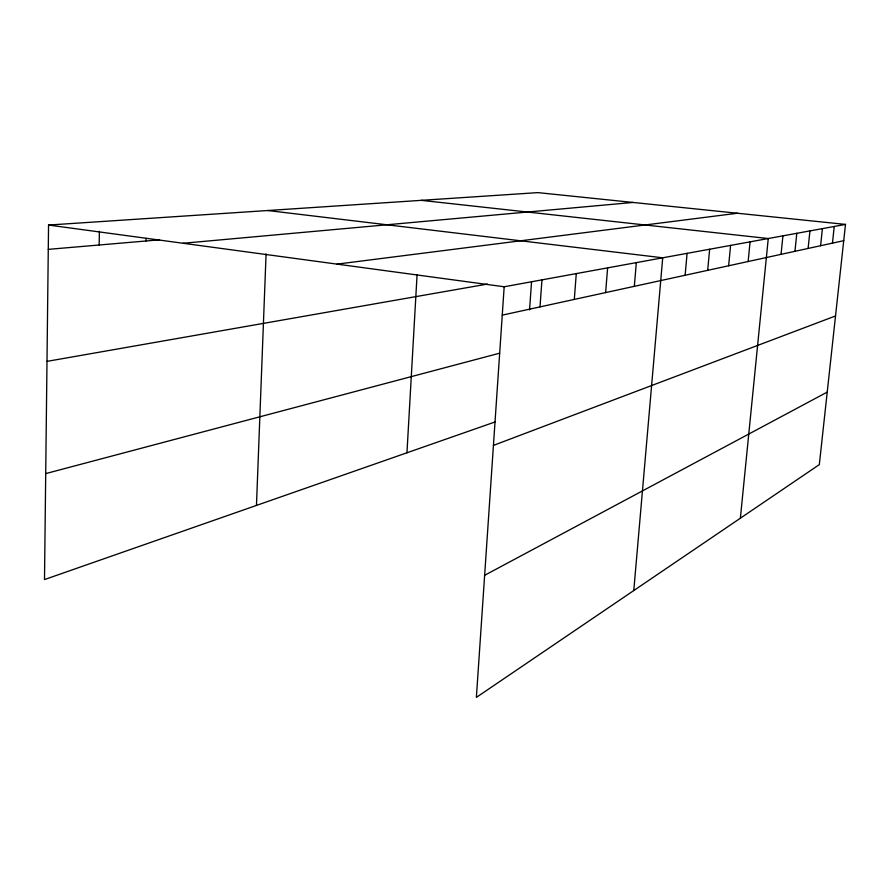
<?xml version="1.0" encoding="UTF-8"?>
<svg xmlns="http://www.w3.org/2000/svg" width="890" height="890" viewBox="0 0 890 890"><rect width="100%" height="100%" fill="white"/><g stroke="black" fill="none" stroke-linecap="round" stroke-linejoin="round"><path stroke-width="1.33" d="M845.5 224.413L504.174 286.769L476.373 697.382L819.323 464.625L845.5 224.413L537.894 192.618L48.55 225.048L44.5 579.568L494.974 421.993M99.157 245.006L99.402 231.278M146.049 240.979L146.105 238.342M256.465 505.42L266.077 253.939M406.953 452.788L417.065 274.899M529.55 309.909L531.564 281.641M539.996 306.905L541.954 279.861M574.306 299.418L576.275 273.597M605.623 292.588L607.614 267.868M634.336 286.335L636.317 262.628M633.78 590.548L662.716 257.8L267.734 210.518M685.122 275.255L687.091 253.35M707.683 270.338L709.642 249.233M728.643 265.765L730.579 245.406M748.145 261.515L750.07 241.846M740.369 518.214L768.259 238.531L421.315 200.35M781.053 254.34L782.922 235.85M794.948 251.314L796.795 233.314M808.109 248.444L809.944 230.911M820.591 245.718L822.405 228.641M832.45 243.137L834.241 226.472M484.638 575.307L827.222 392.101M493.427 445.401L835.521 315.961M45.713 473.602L499.624 353.197M502.249 315.127L843.731 240.678M46.992 361.373L487.409 284.077M337.065 264.13L737.41 213.244M183.051 243.27L633.035 202.453M48.271 249.367L159.588 239.822M48.55 225.048L504.174 286.769"/></g></svg>
